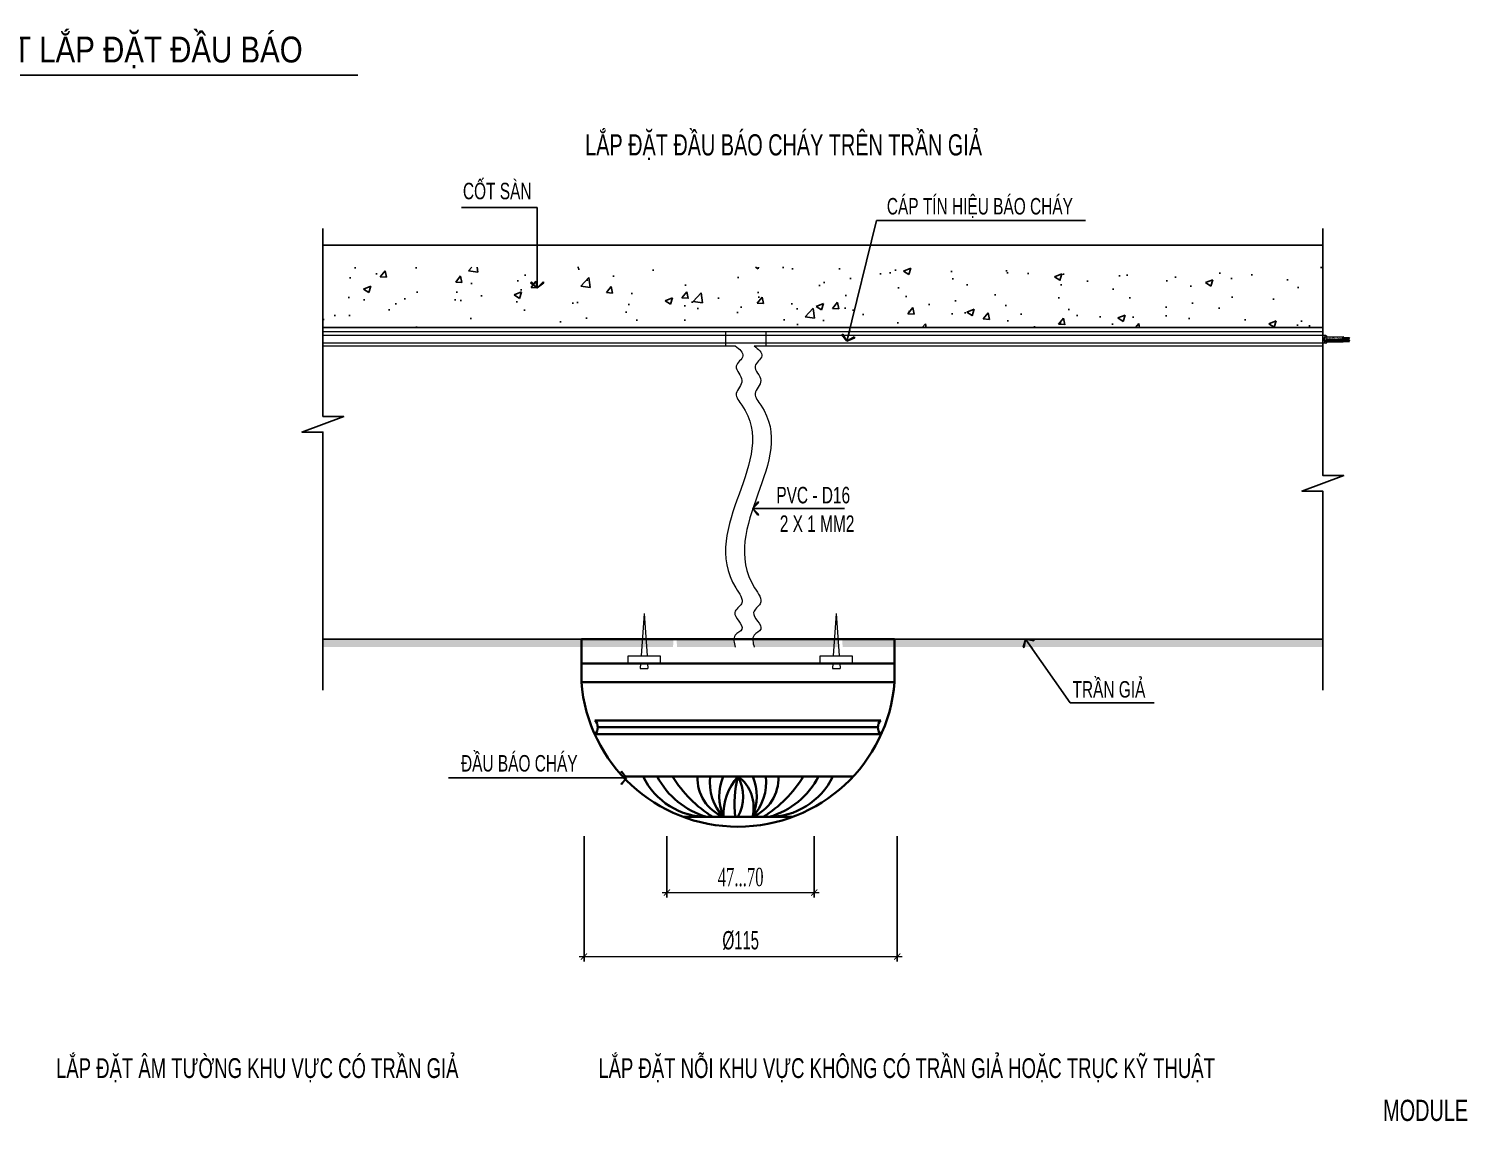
# Model space of a CAD drawing. Extents: x 98805 to 162655, y 54166 to 102415.
# Drawn here: x 128071 to 158612, y 79208 to 102415 of the extents above; entities that cross this region are included whole.
import ezdxf
from ezdxf.enums import TextEntityAlignment as Align

# ---------------------------------------------------------------- set-up
doc = ezdxf.new("R2010")
doc.units = 0
doc.header["$LTSCALE"] = 100
doc.header["$MEASUREMENT"] = 0
doc.layers.get('Defpoints').update_dxf_attribs({"color": 8})
for name, color, linetype in [('1TV_dim100', 4, 'Continuous'), ('4', 4, 'Continuous'), ('FIRE-C', 200, 'Continuous'), ('FIRE-TBI', 150, 'Continuous'), ('HATCH', 8, 'Continuous'), ('NHIET', 7, 'Continuous'), ('NM', 1, 'Continuous')]:
    doc.layers.add(name, color=color, linetype=linetype)
for name, color, linetype, lineweight in [('BC', 11, 'Continuous', 35), ('DIM', 7, 'Continuous', 13), ('Ra DP', 142, 'Continuous', 18), ('TexPCCC', 142, 'Continuous', 18), ('text PCCC', 142, 'Continuous', 18)]:
    doc.layers.add(name, color=color, linetype=linetype, lineweight=lineweight)
doc.styles.add('Note', font='vntimeh.shx')
doc.styles.add('VNBT', font='vnshxh.shx', dxfattribs={"width": 0.7, "height": 300})
doc.styles.add('VNTIMEH', font='vnshxh.shx', dxfattribs={"width": 0.75})
doc.styles.add('VNTIMEH-SHX', font='vntimeh.shx', dxfattribs={"width": 0.6})
doc.dimstyles.new('1-130A1', dxfattribs={"dimscale": 130, "dimtxt": 2.7, "dimasz": 1.5, "dimexe": 1.5, "dimexo": 0, "dimgap": 1, "dimtad": 1, "dimdec": 0, "dimdsep": 46, "dimtxsty": 'VNTIMEH-SHX', "dimblk1": 'ARCHTICK', "dimblk2": 'ARCHTICK', "dimsah": 1, "dimcen": 0, "dimdle": 1.5, "dimclrd": 9, "dimclre": 9, "dimclrt": 2, "dimadec": 0, "dimazin": 0, "dimtfac": 1, "dimtdec": 0, "dimtix": 1, "dimtmove": 2, "dimatfit": 3, "dimldrblk": 'DOTSMALL', "dimfxl": 0, "dimtolj": 1, "dimlwd": -1, "dimarcsym": 0})
doc.dimstyles.new('UAC-Leader', dxfattribs={"dimscale": 0, "dimtxt": 2.2, "dimasz": 2.5, "dimexe": 1.25, "dimexo": 0.625, "dimtad": 1, "dimdec": 0, "dimtxsty": 'Note', "dimblk": 'ZZ_Open90', "dimcen": 2.5, "dimclrd": 1, "dimclrt": 256, "dimadec": 0, "dimazin": 0, "dimtfac": 1, "dimtdec": 0, "dimtofl": 0, "dimtmove": 2, "dimatfit": 3, "dimldrblk": 'ZZ_Open90', "dimfxl": 0, "dimarcsym": 0})
pattern_1 = [(360, (-2964.029, 173489.87), (-2e-15, -8.85409493), []), (360, (-2964.029, 173485.443), (-2e-15, -8.85409493), [4.42704747, -2.21352373])]
pattern_2 = [(360, (-2964.033, 173547.498), (-2e-15, -8.85409493), []), (360, (-2964.033, 173543.071), (-2e-15, -8.85409493), [4.42704747, -2.21352373])]

# ---------------------------------------------------------------- blocks, each defined once
blk = doc.blocks.new('_ARCHTICK')
at = {"color": 0, "linetype": 'ByBlock', "const_width": 0.15}
blk.add_lwpolyline([(-0.5, -0.5), (0.5, 0.5)], dxfattribs=at)
blk = doc.blocks.new('*D13')
at = {"layer": 'Defpoints', "color": 0}
for p in [(141621, 85264), (144749, 85264), (144749, 84067)]:
    blk.add_point(p, dxfattribs=at)
at = {"layer": 'DIM', "color": 9, "lineweight": -2}
for p, q in [((141621, 85264), (141621, 83963)), ((144749, 85264), (144749, 83963))]:
    blk.add_line(p, q, dxfattribs=at)
at = {"layer": 'DIM', "color": 9}
blk.add_line((141517, 84067), (144853, 84067), dxfattribs=at)
at = {"layer": 'DIM', "color": 9, "xscale": 130, "yscale": 130, "zscale": 130, "rotation": 180}
blk.add_blockref('_ARCHTICK', (141621, 84067), dxfattribs=at)
at = {"layer": 'DIM', "color": 9, "xscale": 130, "yscale": 130, "zscale": 130}
blk.add_blockref('_ARCHTICK', (144749, 84067), dxfattribs=at)
at = {"layer": 'DIM', "color": 142, "insert": (143185, 84392), "char_height": 325, "attachment_point": 5, "style": 'VNTIMEH-SHX'}
blk.add_mtext('\\A1;{\\H1.2x;47...70}', dxfattribs=at)
blk = doc.blocks.new('_DotSmall')
at = {"color": 0, "linetype": 'ByBlock', "const_width": 0.5}
blk.add_lwpolyline([(-0.0625, 0, 1), (0.0625, 0, 1)], format="xyb", close=True, dxfattribs=at)
blk = doc.blocks.new('*D14')
at = {"layer": 'Defpoints', "color": 0}
for p in [(139860, 85264), (146510, 85264), (146510, 82706)]:
    blk.add_point(p, dxfattribs=at)
at = {"layer": 'DIM', "color": 9, "lineweight": -2}
for p, q in [((139860, 85264), (139860, 82602)), ((146510, 85264), (146510, 82602))]:
    blk.add_line(p, q, dxfattribs=at)
at = {"layer": 'DIM', "color": 9}
blk.add_line((139756, 82706), (146614, 82706), dxfattribs=at)
at = {"layer": 'DIM', "color": 9, "xscale": 130, "yscale": 130, "zscale": 130, "rotation": 180}
blk.add_blockref('_ARCHTICK', (139860, 82706), dxfattribs=at)
at = {"layer": 'DIM', "color": 9, "xscale": 130, "yscale": 130, "zscale": 130}
blk.add_blockref('_ARCHTICK', (146510, 82706), dxfattribs=at)
at = {"layer": 'DIM', "color": 142, "insert": (143185, 83046), "char_height": 325, "attachment_point": 5, "style": 'VNTIMEH-SHX'}
blk.add_mtext('\\A1;{\\fArial|b0|i0|c0|p34;\\H1.2x;%%C\\Fvncc-rms|c0;115}', dxfattribs=at)
blk = doc.blocks.new('ZZ_Open90')
at = {"color": 0, "linetype": 'ByBlock', "lineweight": -2}
for p, q in [((0, 0), (-1, 0)), ((-0.43, 0.57), (-0.5, 0.5)), ((-0.5, 0.5), (0, 0)), ((0, 0), (-0.5, -0.5)), ((-0.43, 0.57), (0, 0)), ((-0.43, -0.57), (0, 0)), ((-0.43, -0.57), (-0.5, -0.5))]:
    blk.add_line(p, q, dxfattribs=at)

msp = doc.modelspace()

# ---------------------------------------------------------------- hatches: boundary and pattern name
at = {"layer": 'HATCH'}
h = msp.add_hatch(dxfattribs=at)
h.set_pattern_fill('AR-CONC', color=256, scale=222.739378, angle=1, style=0)
h.set_pattern_definition([(51, (-1460827.4, 12883.5), (1599.8169, -111.8701), [167.0545, -1837.5999]), (356, (-1460827.4, 12883.5), (-338.247, 1669.7792), [133.6436, -1470.0799]), (101.4514, (-1460694, 12874.2), (1261.5711, 1557.9081), [141.9745, -1561.7196]), (47.1842, (-1460835.1, 13329), (2383.2383, -327.1326), [250.5818, -2756.3998]), (97.6356, (-1460636.5, 13301.7), (2043.6776, 2205.747), [212.9618, -2342.579]), (352.1842, (-1460835.1, 13329), (2043.676, 2205.7487), [200.4654, -2205.12]), (22, (-1460610.5, 13221.5), (1344.9957, -873.4504), [167.0545, -1837.5999]), (327, (-1460610.5, 13221.5), (513.6875, 1624.4072), [133.6436, -1470.0799]), (72.4514, (-1460498.4, 13148.7), (1858.6838, 750.9553), [141.9745, -1561.7196]), (38.5, (-1460827.36, 12883.5), (14.13995, 741.84546), [0, -1452.26074, 0, -1492.35383, 0, -1475.6484]), (8.5, (-1460827.4, 12883.5), (570.5381, 888.6028), [0, -850.86442, 0, -1418.84984, 0, -562.41693]), (328.5, (-1461324, 12874.86), (1189.72846, -29.47945), [0, -556.84845, 0, -1737.36715, 0, -2305.35256]), (318.5, (-1461546.7, 12871), (1294.896, 245.6097), [0, -723.903, 0, -1153.79, 0, -1637.1344])])
h.paths.add_polyline_path([(155545.9, 96071.2), (155545.9, 97349), (134315.2, 97349), (134315.2, 96071.2)])
at = {"layer": 'NHIET'}
h = msp.add_hatch(color=37, dxfattribs=at)
h.paths.add_polyline_path([(141761.3, 89447.1), (134315.2, 89447.1), (134315.2, 89279.7), (141749.3, 89279.7)])
edge = h.paths.add_edge_path()
edge.add_line((145277.1, 89447.1), (143443, 89447.1))
edge.add_spline(control_points=[(143443, 89447.1), (143440.6, 89395.8), (143456.4, 89337.7), (143472.2, 89279.7)], knot_values=[2680.1605807, 2680.1605807, 2680.1605807, 2680.1605807, 2821.4574972, 2821.4574972, 2821.4574972, 2821.4574972], degree=3, periodic=0)
edge.add_line((143472.2, 89279.7), (145265.2, 89279.7))
edge.add_line((145265.2, 89279.7), (145277.1, 89447.1))
edge = h.paths.add_edge_path()
edge.add_line((143043, 89447.1), (141823.7, 89447.1))
edge.add_line((141823.7, 89447.1), (141835.7, 89279.7))
edge.add_line((141835.7, 89279.7), (143072.1, 89279.7))
edge.add_spline(control_points=[(143072.1, 89279.7), (143056.3, 89337.7), (143040.5, 89395.8), (143043, 89447.1)], knot_values=[2680.1605807, 2680.1605807, 2680.1605807, 2680.1605807, 2821.4574972, 2821.4574972, 2821.4574972, 2821.4574972], degree=3, periodic=0)
h.paths.add_polyline_path([(155545.9, 89447.1), (145339.6, 89447.1), (145351.5, 89279.7), (155545.9, 89279.7)])
at = {"layer": 'Ra DP'}
h = msp.add_hatch(dxfattribs=at)
h.set_pattern_fill('AR-SAND', color=31, scale=11.80546, style=0)
h.set_pattern_definition([(37.5, (-419789.545, -32896.135), (-0.74366556, 22.74704076), [0, -17.94429906, 0, -20.06928185, 0, -19.18387235]), (7.5, (-419789.545, -32896.135), (20.893028, 33.3167322), [0, -9.6804771, 0, -16.1734801, 0, -6.19786645]), (327.5, (-419804.065, -32896.135), (36.7638769, 0.0668077), [0, -5.90272996, 0, -21.24982784, 0, -27.7428308]), (317.5, (-419804.065, -32896.135), (35.4887071, 10.3613637), [0, -2.951365, 0, -13.9304427, 0, -15.9373709])])
edge = h.paths.add_edge_path()
edge.add_ellipse((155622.8, 95844.9), major_axis=(0, -23.1), ratio=0.7037561, start_angle=180, end_angle=360)
edge.add_line((155622.8, 95821.9), (155977.2, 95821.9))
edge.add_ellipse((155979.4, 95844.9), major_axis=(0, 23.1), ratio=0.7037561, start_angle=0, end_angle=180, ccw=False)
edge.add_line((155977.2, 95868), (155622.8, 95868))
h = msp.add_hatch(dxfattribs=at)
h.set_pattern_fill('AR-SAND', color=31, scale=11.80546, style=0)
h.set_pattern_definition([(322.5, (-2964.029, 173489.87), (-0.7436656, -22.7470408), [0, -17.944299, 0, -20.0692818, 0, -19.1838724]), (352.5, (-2964.03, 173489.87), (20.893028, -33.316732), [0, -9.6804771, 0, -16.17348, 0, -6.1978665]), (32.5, (-2978.55, 173489.87), (36.763877, -0.0668077), [0, -5.90273, 0, -21.2498278, 0, -27.7428308]), (42.5, (-2978.55, 173489.87), (35.488707, -10.3613637), [0, -2.951365, 0, -13.9304427, 0, -15.9373709])])
edge = h.paths.add_edge_path()
edge.add_ellipse((155979.4, 95787.3), major_axis=(0, -23.1), ratio=0.7037561, start_angle=180, end_angle=360)
edge.add_line((155977.2, 95810.4), (155622.8, 95810.4))
edge.add_ellipse((155622.8, 95787.3), major_axis=(0, 23.1), ratio=0.7037561, start_angle=0, end_angle=180)
edge.add_line((155622.8, 95764.3), (155977.2, 95764.3))
h = msp.add_hatch(dxfattribs=at)
h.set_pattern_fill('BRASS', color=31, scale=35.41638, style=0)
h.set_pattern_definition(pattern_2)
edge = h.paths.add_edge_path()
edge.add_ellipse((156115.2, 95844.9), major_axis=(0, 14.5), ratio=0.5764567, start_angle=0, end_angle=90)
edge.add_line((156106.8, 95844.9), (155971.7, 95844.9))
edge.add_spline(control_points=[(155971.7, 95844.9), (155971.7, 95845.2), (155971.7, 95845.5), (155971.7, 95847.3), (155971.9, 95848.8), (155972.5, 95851.5), (155973, 95852.8), (155974, 95855.1), (155974.6, 95856.1), (155975.7, 95857.4), (155976.2, 95857.9), (155977.1, 95858.7), (155977.5, 95858.9), (155978.2, 95859.3), (155978.5, 95859.4), (155979, 95859.4), (155979.2, 95859.5), (155979.4, 95859.5)], knot_values=[4.7120748, 4.7120748, 4.7120748, 4.7120748, 4.7620758, 4.7620758, 5.0256335, 5.0256335, 5.2891912, 5.2891912, 5.5527489, 5.5527489, 5.7553435, 5.7553435, 5.9579381, 5.9579381, 6.1605326, 6.1605326, 6.2831853, 6.2831853, 6.2831853, 6.2831853], degree=3, periodic=0)
edge.add_line((155979.4, 95859.5), (156115.2, 95859.5))
h = msp.add_hatch(dxfattribs=at)
h.set_pattern_fill('BRASS', color=31, scale=35.41638, style=0)
h.set_pattern_definition(pattern_2)
edge = h.paths.add_edge_path()
edge.add_ellipse((156115.2, 95844.9), major_axis=(0, 14.5), ratio=0.5764567, start_angle=90, end_angle=178.71789)
edge.add_line((156115, 95830.4), (155979.4, 95830.4))
edge.add_spline(control_points=[(155979.4, 95830.4), (155979.3, 95830.4), (155979.2, 95830.4), (155978.9, 95830.4), (155978.6, 95830.5), (155978, 95830.7), (155977.7, 95830.9), (155976.9, 95831.3), (155976.5, 95831.7), (155975.6, 95832.5), (155975.2, 95833), (155974.3, 95834.3), (155973.9, 95835), (155973.2, 95836.6), (155972.9, 95837.5), (155972.3, 95839.3), (155972.1, 95840.3), (155971.7, 95842.5), (155971.7, 95843.7), (155971.7, 95844.9)], knot_values=[3.1391906, 3.1391906, 3.1391906, 3.1391906, 3.192173, 3.192173, 3.3787938, 3.3787938, 3.5654145, 3.5654145, 3.7520352, 3.7520352, 3.938656, 3.938656, 4.1252767, 4.1252767, 4.3118974, 4.3118974, 4.4985182, 4.4985182, 4.7120748, 4.7120748, 4.7120748, 4.7120748], degree=3, periodic=0)
edge.add_line((155971.7, 95844.9), (156106.8, 95844.9))
h = msp.add_hatch(dxfattribs=at)
h.set_pattern_fill('BRASS', color=31, scale=35.41638, style=0)
h.set_pattern_definition(pattern_1)
edge = h.paths.add_edge_path()
edge.add_ellipse((156115.2, 95787.3), major_axis=(0, 14.5), ratio=0.5764567, start_angle=0, end_angle=90)
edge.add_line((156106.8, 95787.3), (155971.7, 95787.3))
edge.add_spline(control_points=[(155971.7, 95787.3), (155971.7, 95787.6), (155971.7, 95787.9), (155971.7, 95789.7), (155971.9, 95791.1), (155972.6, 95793.9), (155973, 95795.2), (155974, 95797.5), (155974.6, 95798.4), (155975.7, 95799.8), (155976.2, 95800.3), (155977.1, 95801), (155977.5, 95801.3), (155978.2, 95801.6), (155978.5, 95801.7), (155979, 95801.8), (155979.2, 95801.8), (155979.4, 95801.8)], knot_values=[4.7120748, 4.7120748, 4.7120748, 4.7120748, 4.7620758, 4.7620758, 5.0256335, 5.0256335, 5.2891912, 5.2891912, 5.5527489, 5.5527489, 5.7553435, 5.7553435, 5.9579381, 5.9579381, 6.1605326, 6.1605326, 6.2831853, 6.2831853, 6.2831853, 6.2831853], degree=3, periodic=0)
edge.add_line((155979.4, 95801.8), (156115.2, 95801.8))
h = msp.add_hatch(dxfattribs=at)
h.set_pattern_fill('BRASS', color=31, scale=35.41638, style=0)
h.set_pattern_definition(pattern_1)
edge = h.paths.add_edge_path()
edge.add_ellipse((156115.2, 95787.3), major_axis=(0, 14.5), ratio=0.5764567, start_angle=90, end_angle=178.71789)
edge.add_line((156115, 95772.8), (155979.4, 95772.8))
edge.add_spline(control_points=[(155979.4, 95772.8), (155979.3, 95772.8), (155979.2, 95772.8), (155978.9, 95772.8), (155978.6, 95772.9), (155978, 95773.1), (155977.7, 95773.2), (155976.9, 95773.7), (155976.5, 95774), (155975.6, 95774.9), (155975.2, 95775.4), (155974.4, 95776.6), (155973.9, 95777.4), (155973.2, 95778.9), (155972.9, 95779.8), (155972.3, 95781.7), (155972.1, 95782.7), (155971.8, 95784.9), (155971.7, 95786.1), (155971.7, 95787.3)], knot_values=[3.1391906, 3.1391906, 3.1391906, 3.1391906, 3.192173, 3.192173, 3.3787938, 3.3787938, 3.5654145, 3.5654145, 3.7520352, 3.7520352, 3.938656, 3.938656, 4.1252767, 4.1252767, 4.3118974, 4.3118974, 4.4985182, 4.4985182, 4.7120748, 4.7120748, 4.7120748, 4.7120748], degree=3, periodic=0)
edge.add_line((155971.7, 95787.3), (156106.8, 95787.3))

# ---------------------------------------------------------------- linework, layer by layer
at = {"layer": '1TV_dim100', "color": 37}
for centre in [(156124.5, 95844.6), (156124.5, 95786.9)]:
    msp.add_arc(centre, 17.7, 122.48329, 231.70437, dxfattribs=at)
at = {"layer": '4'}
for p, q in [((134315.2, 97815.2), (155545.9, 97815.2)), ((155545.9, 96071.2), (134315.2, 96071.2))]:
    msp.add_line(p, q, dxfattribs=at)
at = {"layer": 'BC', "color": 7}
for p, q in [((139803.6, 89447.1), (146453.7, 89447.1)), ((139803.6, 88537.3), (139803.6, 89447.1)), ((146453.7, 88537.3), (146453.7, 89447.1)), ((139803.6, 88934.4), (146453.7, 88934.4)), ((139803.6, 88537.3), (146453.7, 88537.3)), ((140090.5, 87723.8), (146159.8, 87723.8)), ((140090.5, 87430), (146159.8, 87430)), ((140151.4, 87580.8), (146098.9, 87580.8)), ((140681.8, 86533.3), (145575.6, 86533.3)), ((141971.1, 85671.9), (144286.2, 85671.9))]:
    msp.add_line(p, q, dxfattribs=at)
for centre, radius, start, end in [((143128.7, 88800), 3335.4, 184.51674, 355.48326), ((139943.9, 87576.9), 207.5, 314.93506, 45.06494), ((146306.4, 87576.9), 207.5, 134.93506, 225.06494), ((142482.7, 87189.2), 1517.4, 205.60932, 270.57889), ((142936.2, 87316.6), 1710.2, 207.25677, 254.08798), ((143975.6, 87895.2), 2616.9, 211.36024, 238.16776), ((143157.5, 86494.6), 888.1, 177.50111, 247.87954), ((143589.8, 86403.5), 1059.7, 172.96078, 223.65823), ((143833.6, 86111.8), 1102.2, 157.51686, 203.5277), ((144034.1, 85727.3), 1212.2, 138.32219, 182.61917), ((145612.8, 85923.6), 2557.9, 166.20889, 185.64661), ((142343.4, 86102.6), 895.6, 331.25321, 28.74679), ((142657.1, 85881.1), 804.8, 344.92895, 54.12969), ((143099.8, 86494.6), 888.1, 292.12046, 2.49889), ((142667.5, 86403.5), 1059.7, 316.34177, 7.03922), ((142423.7, 86111.8), 1102.2, 336.4723, 22.48314), ((142281.7, 87895.2), 2616.9, 301.83224, 328.63976), ((143774.6, 87189.2), 1517.4, 269.42111, 334.39068), ((143321.1, 87316.6), 1710.2, 285.91202, 332.74323)]:
    msp.add_arc(centre, radius, start, end, dxfattribs=at)
at = {"layer": 'DIM'}
for p, q in [((142862.6, 95980.2), (142862.6, 95678.5)), ((143723.2, 95980.2), (143723.2, 95678.5))]:
    msp.add_line(p, q, dxfattribs=at)
at = {"layer": 'FIRE-TBI'}
msp.add_line((123705.2, 101425.4), (135055.3, 101425.4), dxfattribs=at)
at = {"layer": 'NHIET', "color": 37}
msp.add_line((134315.2, 89447.1), (155545.9, 89447.1), dxfattribs=at)
at = {"layer": 'NM', "elevation": 0}
for points in [[(134315.2, 98175.1), (134315.2, 94180.8), (134759.4, 94180.8), (133871, 93847), (134315.2, 93847), (134315.2, 88366.5)], [(155545.9, 98175.1), (155545.9, 92927.9), (155990.1, 92927.9), (155101.7, 92594.1), (155545.9, 92594.1), (155545.9, 88366.5)]]:
    msp.add_lwpolyline(points, dxfattribs=at)
at = {"layer": 'Ra DP', "color": 31}
for p, q in [((155622.8, 95868), (155979.4, 95868)), ((155622.8, 95821.9), (155979.4, 95821.9)), ((155622.8, 95810.4), (155979.4, 95810.4)), ((155622.8, 95764.3), (155979.4, 95764.3)), ((155979.4, 95859.5), (156115, 95859.5)), ((155979.4, 95830.4), (156115.3, 95830.4)), ((155979.4, 95801.8), (156115, 95801.8)), ((155979.4, 95772.8), (156115, 95772.8))]:
    msp.add_line(p, q, dxfattribs=at)
for centre, major_axis, ratio, start_param, end_param in [((155610, 95816.1), (0, 80.1), 0.453327, -0.8666555, 4.0082481), ((155622.8, 95844.9), (0, -23.1), 0.7037561, 3.1415927, 6.2831853), ((155610, 95816.1), (0, 80.1), 0.453327, 4.6404389, 4.7843391), ((155979.4, 95844.9), (0, 23.1), 0.7037561, -0.8891207, 4.0307294)]:
    msp.add_ellipse(centre, major_axis=major_axis, ratio=ratio, start_param=start_param, end_param=end_param, dxfattribs=at)
at = {"layer": 'Ra DP', "color": 31, "extrusion": (0, 0, -1)}
for centre, start_param, end_param in [((155622.8, 95787.3), 3.1415927, 6.2831853), ((155979.4, 95787.3), 2.2524719, 7.1723221)]:
    msp.add_ellipse(centre, major_axis=(0, 23.1), ratio=0.7037561, start_param=start_param, end_param=end_param, dxfattribs=at)
at = {"layer": 'Ra DP', "color": 31}
for points in [[(155979.4, 95859.5), (155979.3, 95859.5), (155979.2, 95859.5), (155978.9, 95859.4), (155978.6, 95859.4), (155978, 95859.2), (155977.7, 95859), (155976.9, 95858.5), (155976.5, 95858.2), (155975.6, 95857.4), (155975.2, 95856.8), (155974.4, 95855.6), (155973.9, 95854.9), (155973.2, 95853.3), (155972.9, 95852.4), (155972.3, 95850.6), (155972.1, 95849.6), (155971.7, 95847.1), (155971.6, 95845.6), (155971.7, 95842.6), (155971.9, 95841.1), (155972.6, 95838.3), (155973, 95837), (155974, 95834.8), (155974.6, 95833.8), (155975.7, 95832.4), (155976.2, 95832), (155977.1, 95831.2), (155977.5, 95831), (155978.2, 95830.6), (155978.5, 95830.5), (155979, 95830.4), (155979.2, 95830.4), (155979.4, 95830.4)], [(155979.4, 95772.8), (155979.3, 95772.8), (155979.2, 95772.8), (155978.9, 95772.8), (155978.6, 95772.9), (155978, 95773.1), (155977.7, 95773.2), (155976.9, 95773.7), (155976.5, 95774), (155975.6, 95774.9), (155975.2, 95775.4), (155974.4, 95776.6), (155973.9, 95777.4), (155973.2, 95778.9), (155972.9, 95779.8), (155972.3, 95781.7), (155972.1, 95782.7), (155971.7, 95785.2), (155971.6, 95786.7), (155971.7, 95789.7), (155971.9, 95791.1), (155972.6, 95793.9), (155973, 95795.2), (155974, 95797.5), (155974.6, 95798.4), (155975.7, 95799.8), (155976.2, 95800.3), (155977.1, 95801), (155977.5, 95801.3), (155978.2, 95801.6), (155978.5, 95801.7), (155979, 95801.8), (155979.2, 95801.8), (155979.4, 95801.8)]]:
    msp.add_open_spline(points, degree=3, knots=[3.1391906, 3.1391906, 3.1391906, 3.1391906, 3.192173, 3.192173, 3.3787938, 3.3787938, 3.5654145, 3.5654145, 3.7520352, 3.7520352, 3.938656, 3.938656, 4.1252767, 4.1252767, 4.3118974, 4.3118974, 4.4985182, 4.4985182, 4.7620758, 4.7620758, 5.0256335, 5.0256335, 5.2891912, 5.2891912, 5.5527489, 5.5527489, 5.7553435, 5.7553435, 5.9579381, 5.9579381, 6.1605326, 6.1605326, 6.2831853, 6.2831853, 6.2831853, 6.2831853], dxfattribs=at)
at = {"layer": 'TexPCCC', "color": 4}
for p, q in [((134315.2, 95982), (155545.9, 95982)), ((134315.2, 95677.7), (143072.1, 95677.7)), ((143472.2, 95677.7), (155545.9, 95677.7))]:
    msp.add_line(p, q, dxfattribs=at)
at = {"layer": 'TexPCCC', "color": 37}
for p, q in [((155610, 95896.2), (134315.2, 95896.2)), ((155610.8, 95736), (134315.2, 95736))]:
    msp.add_line(p, q, dxfattribs=at)
at = {"layer": 'TexPCCC', "color": 7}
for p, q in [((141134.8, 89994.6), (141070.5, 89094.3)), ((141134.8, 89994.6), (141199, 89094.3)), ((145215.4, 89994.6), (145151.1, 89094.3)), ((145215.4, 89994.6), (145279.6, 89094.3)), ((141059.1, 88934.4), (141051.5, 88828.3)), ((141210.4, 88934.4), (141218, 88828.3)), ((145139.7, 88934.4), (145132.2, 88828.3)), ((145291, 88934.4), (145298.6, 88828.3)), ((141051.5, 88828.3), (141218, 88828.3)), ((145132.2, 88828.3), (145298.6, 88828.3))]:
    msp.add_line(p, q, dxfattribs=at)
at = {"layer": 'TexPCCC', "color": 7, "elevation": 0}
for points in [[(140794.9, 89094.3), (141474.7, 89094.3), (141474.7, 88934.4), (140794.9, 88934.4)], [(144875.5, 89094.3), (145555.3, 89094.3), (145555.3, 88934.4), (144875.5, 88934.4)]]:
    msp.add_lwpolyline(points, close=True, dxfattribs=at)
at = {"layer": 'TexPCCC', "color": 4}
for points in [[(143072.1, 95677.7), (143234.3, 95464.1), (143093.8, 95248), (143212.7, 94945.6), (143093.8, 94664.7), (143212.7, 94416.3), (143083, 90536.7), (143201.9, 90201.9), (143061.3, 90018.3), (143212.7, 89661.8), (143072.1, 89532.2), (143072.1, 89279.7)], [(143472.2, 95677.7), (143634.4, 95464.1), (143493.8, 95248), (143612.7, 94945.6), (143493.8, 94664.7), (143612.7, 94416.3), (143483, 90536.7), (143601.9, 90201.9), (143461.4, 90018.3), (143612.7, 89661.8), (143472.2, 89532.2), (143472.2, 89279.7)]]:
    msp.add_spline(points, degree=3, dxfattribs=at)

# ---------------------------------------------------------------- texts
at = {"layer": 'text PCCC'}
for s, height, style, width, p in [('chi tiÕt l¾p ®Æt ®Çu b¸o', 550, 'VNBT', 0.85, (129700.2, 101995.7, -101595.4)), ('c¸p tÝn hiÖu b¸o ch¸y ', 350, 'VNTIMEH', 0.7, (148310.2, 98652.9, -83123.5)), ('PVC - D16', 350, 'VNTIMEH', 0.7, (144726.7, 92508.8)), (' 2 x 1 mm2', 350, 'VNTIMEH', 0.7, (144763.2, 91904.4)), ('trÇn gi¶', 350, 'VNTIMEH', 0.7, (151004.8, 88432.6)), ('®Çu b¸o ch¸y', 350, 'VNTIMEH', 0.7, (138485.7, 86862.2)), ('l¾p ®Æt ©m t\xadêng khu vùc cã trÇn gi¶', 420, 'VNTIMEH', 0.7, (132922.1, 80354.1, -121914.5)), ('l¾p ®Æt nçi khu vùc kh«ng cã trÇn gi¶ hoÆc trôc kü thuËt', 420, 'VNTIMEH', 0.7, (146709.9, 80354.1, -121914.5))]:
    msp.add_text(s, height=height, dxfattribs=dict(at, style=style, width=width)).set_placement(p, align=Align.MIDDLE)
at = {"layer": 'text PCCC', "width": 0.7}
for s, height, style, p in [('l¾p ®Æt ®Çu b¸o ch¸y trªn trÇn gi¶', 450, 'VNBT', (139884.8, 99723.5)), ('cèt sµn', 350, 'VNTIMEH', (137289.1, 98792.5)), ('module', 450, 'VNBT', (156828.1, 79214.8))]:
    msp.add_text(s, height=height, dxfattribs=dict(at, style=style)).set_placement(p)

# ---------------------------------------------------------------- dimensions: what is measured, and where the dimension line sits
at = {"layer": 'DIM'}
for base, p1, p2, text, picture, middle in [((146509.9, 82706.4), (139859.8, 85263.5), (146509.9, 85263.5), '{\\fArial|b0|i0|c0|p34;\\H1.2x;%%C\\Fvncc-rms|c0;115}', '*D14', (143184.8, 83046.5)), ((144749.1, 84067), (141620.6, 85263.5), (144749.1, 85263.5), '{\\H1.2x;47...70}', '*D13', (143184.8, 84392))]:
    dim = msp.add_linear_dim(base=base, p1=p1, p2=p2, angle=180, text=text, dimstyle='1-130A1', override={"dimtxt": 2.5, "dimasz": 1, "dimexe": 0.8, "dimdle": 0.8, "dimclrt": 142}, dxfattribs=at)
    dim.commit()
    dim.dimension.update_dxf_attribs({"geometry": picture, "text_midpoint": middle})

# ---------------------------------------------------------------- leaders
at = {"layer": 'FIRE-C'}
for points in [[(138866.9, 96911.1), (138866.9, 98619.4), (137258.7, 98619.4)], [(145443.2, 95777), (146072.4, 98342), (150509.7, 98342)], [(143445.8, 92224.4), (145393.4, 92224.4)], [(149236.7, 89447.1), (150184.3, 88096.1), (151968.2, 88096.1)], [(140764.7, 86503.4), (136982.7, 86503.4)]]:
    msp.add_leader(points, dimstyle='UAC-Leader', override={"dimscale": 100, "dimtxt": 5, "dimgap": 0.625, "dimtad": 0, "dimclrd": 37, "dimclrt": 7}, dxfattribs=at)

doc.saveas('drawing.dxf')
